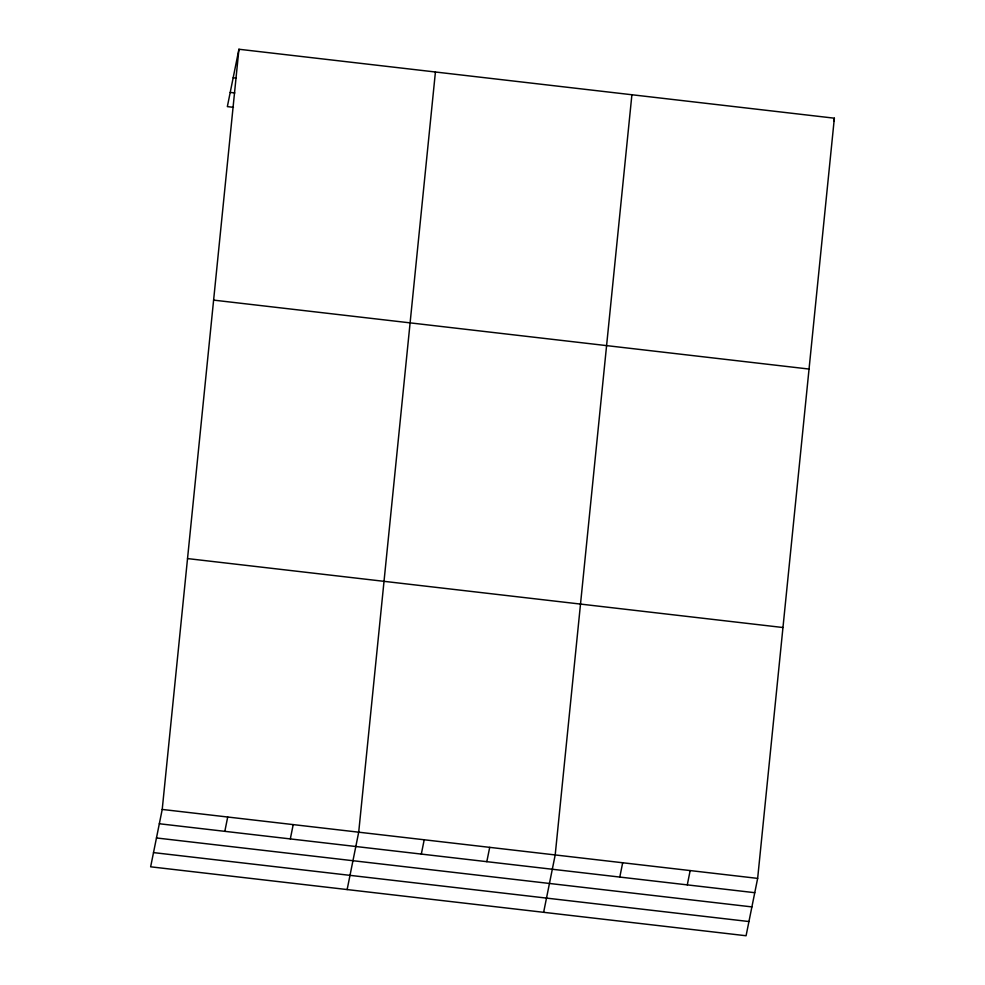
<?xml version="1.0" encoding="UTF-8"?>
<svg xmlns="http://www.w3.org/2000/svg" width="985" height="985" viewBox="0 0 985 985"><rect width="100%" height="100%" fill="white"/><g stroke="black" fill="none" stroke-linecap="round" stroke-linejoin="round"><path stroke-width="1.48" d="M162.217 809.436L238.924 49.25L834.357 118.188L757.65 878.386L746.076 935.75L150.643 866.812L162.217 809.436L757.65 878.386M435.419 72.003L358.7 832.19L347.139 889.566M631.902 94.745L555.195 854.943L543.634 912.307M238.924 49.25L227.35 106.614L233.445 107.328M224.826 831.34L227.707 817.021M290.316 838.924L293.21 824.605M421.321 854.093L424.203 839.774M486.812 861.678L489.705 847.359M619.799 877.069L622.68 862.749M833.778 121.056L834.357 118.188M687.284 884.887L690.165 870.568M233.174 77.778L236.215 78.123M230.219 92.418L234.787 92.947M213.61 300.117L809.042 369.055M187.532 558.581L782.964 627.519M159.324 823.755L754.756 892.693M156.467 837.964L751.9 906.902M153.512 852.604L748.945 921.541"/></g></svg>
